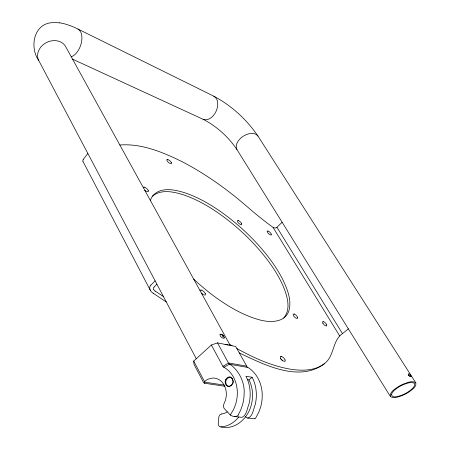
<?xml version="1.0" encoding="UTF-8"?>
<svg xmlns="http://www.w3.org/2000/svg" width="450" height="450" viewBox="0 0 450 450"><rect width="100%" height="100%" fill="white"/><g stroke="black" fill="none" stroke-linecap="round" stroke-linejoin="round"><path stroke-width="0.67" d="M224.134 338.147A0.9 0.844 -1.9 0 0 224.139 337.444L224.156 337.303A2.317 2.166 -1.7 0 0 224.145 336.971C223.965 335.109 221.439 333.743 220.067 334.581M224.139 337.438L224.139 337.478A2.109 1.969 -1.7 0 1 223.858 338.231C222.621 338.406 219.206 336.397 220.213 334.367M83.149 159.784L82.957 160.296A1.811 1.744 38.3 0 0 82.913 161.443M238.174 415.024L240.643 410.186L242.522 404.859A51.643 47.329 1.9 0 0 244.136 393.548C244.98 381.921 238.23 369.259 228.954 363.656C227.869 362.548 224.713 365.788 222.874 366.261L211.382 345.004L217.502 342.883L235.704 346.5L247.162 366.958A3.021 2.796 -4.6 0 0 247.281 367.071C257.361 372.864 262.468 384.784 262.215 396.118A49.59 45.405 -0.2 0 1 260.606 407.171L258.739 412.374L255.673 417.988A5.288 4.804 -3.8 0 1 255.42 418.281L255.122 418.562A0.765 0.692 -4.1 0 1 254.79 418.759M238.236 415.063A3.364 3.06 -2.3 0 1 236.031 416.374L235.884 416.43A5.541 5.046 -2.3 0 1 234.163 416.464L233.961 416.447A7.577 6.902 -2.3 0 1 231.199 415.496L230.293 415.012L233.769 409.129L235.693 404.077A45.461 41.664 2 0 0 237.319 393.311C237.459 383.197 233.083 372.229 223.841 367.245A2.16 1.997 -1.7 0 1 223.554 367.065M87.851 153.484L83.767 158.681A7.734 7.447 37.5 0 0 83.143 159.778M283.702 318.105C291.364 309.037 287.213 295.965 283.213 286.2C276.024 269.899 264.921 255.639 252.804 242.713A223.65 204.041 12.7 0 0 234.242 225.231C219.223 212.771 202.725 201.583 184.213 195.058C174.218 191.886 161.466 188.769 152.533 196.121M238.809 416.993C234.467 422.471 227.987 426.583 220.877 426.904A2.076 1.879 -0.8 0 1 220.551 426.898L219.049 426.156L218.171 424.339L218.863 417.099A5.074 4.607 -1.2 0 1 219.049 416.256L219.982 414.743L221.58 413.949M150.958 285.097L155.109 280.811M154.102 287.032L156.887 284.175M348.368 328.826L342.456 333.641C333.343 339.722 334.187 352.614 327.623 360.562A23.507 21.713 -11.8 0 1 324.45 363.623C299.199 382.95 263.762 364.483 239.243 352.901M143.235 187.239L144.371 187.127M282.144 222.244L276.93 227.278L342.478 333.619M224.685 386.184L224.246 386.151A5.597 5.152 -1.6 0 1 224.049 386.123L204.278 383.203L203.541 382.433A8.617 7.937 -0.1 0 1 203.271 381.96L193.956 364.224L193.714 361.074L211.382 345.004M224.145 385.076L204.576 382.157C205.504 379.53 209.762 378.568 212.338 378.101A10.378 9.534 -0.3 0 1 216.658 378.568C222.969 380.582 226.294 387.489 226.311 393.767A25.954 23.777 1.1 0 1 225.433 400.252L223.639 404.674A5.175 4.719 -1.7 0 0 223.403 406.536L224.128 408.431L230.293 415.012M245.604 416.706L246.06 417.189A2.531 2.301 -3.5 0 0 247.612 417.999A2.25 2.042 -3.5 0 0 248.394 417.949C253.058 415.749 253.356 408.881 255.201 404.685A50.377 46.142 0.5 0 0 256.314 396.709C256.59 390.021 255.291 383.209 252.129 377.274L249.002 379.912L247.528 379.676M324.45 363.623C315.231 370.749 302.76 370.924 291.713 369.399C272.205 366.317 253.974 358.009 236.818 348.519M223.841 367.245L229.534 364.174M71.269 56.812C74.925 55.485 77.422 52.155 79.172 48.831A26.927 25.464 61.4 0 0 81.146 43.627C82.311 38.829 82.783 32.046 77.996 29.059A82.823 78.654 50.1 0 0 70.909 25.92L65.953 24.244A47.424 45.045 56.3 0 0 59.479 22.809M119.835 144.99C141.564 143.359 162.439 152.055 181.564 161.409C205.464 173.728 227.436 189.518 247.703 207.129C255.847 214.234 264.274 221.018 273.021 227.374L339.705 335.97M410.884 376.83C407.036 375.998 407.981 370.969 410.867 375.806M204.278 383.203L204.587 382.579A4.292 3.949 1.1 0 0 204.581 382.281M220.877 426.904C235.153 430.481 248.023 418.174 251.229 405.079A44.032 40.326 0.2 0 0 252.529 396.968C252.799 391.095 251.679 385.116 248.923 379.901M234.186 416.475L241.425 417.291A2.244 2.036 -2.9 0 0 242.201 417.251C246.887 415.018 247.168 408.111 249.019 403.881A51.081 46.8 1.2 0 0 250.144 395.843C250.414 389.104 249.114 382.247 245.947 376.262L252.129 377.274M247.618 417.983L254.644 418.77M221.377 334.339L221.439 334.344A1.238 1.153 -1.5 0 0 220.179 334.282M59.479 22.821L53.325 22.545A27.889 26.432 59.3 0 0 51.705 22.691C33.418 24.148 29.514 47.644 38.756 60.542L196.279 358.746M229.669 364.258L247.815 367.447M217.502 342.883L228.426 362.942L246.578 366.154M167.704 159.412L166.703 159.756L167.552 161.46A8.078 7.971 26.5 0 0 169.751 163.294L171.399 163.682L171.444 162.602M267.986 230.963L267.126 231.289L267.671 232.616A7.65 7.363 -16.9 0 0 269.865 234.658L271.238 235.035L271.333 234.073M238.275 220.494L237.285 220.759L237.915 222.317A7.718 7.481 -11.5 0 0 240.143 224.314L241.622 224.685L241.723 223.667M201.538 290.104L200.329 290.059A0.686 0.652 1.4 0 0 200.143 290.183A0.737 0.703 1.4 0 0 199.969 290.486M323.539 321.643L322.498 321.823L322.909 323.331M294.289 314.004L293.091 314.184L293.563 315.861A7.729 7.228 -12.9 0 0 295.791 318.049L297.411 318.488L297.591 317.301M281.717 356.484L280.558 356.366A0.624 0.579 -8.3 0 0 280.254 356.608L280.682 358.633M72.562 59.164L203.096 119.295C207.613 121.157 212.214 117.568 214.594 113.94A18.878 18.703 84.9 0 0 216.973 108.945C218.329 104.687 218.239 98.646 213.829 96.21L77.996 29.059M203.096 119.295C216.669 126.264 228.42 136.924 236.953 149.552L390.33 396.416C393.345 399.054 397.941 396.883 401.265 395.916A37.153 33.671 -17.7 0 0 409.258 391.781C411.93 389.638 416.79 386.944 415.845 382.922L257.968 136.069C246.752 119.548 231.48 105.581 213.829 96.21M222.834 336.201L223.425 336.291L223.391 335.79A1.896 1.772 -1.7 0 0 222.733 335.132L222.148 335.031L222.182 335.537A1.896 1.772 -2 0 0 222.84 336.195M232.059 345.78L229.612 344.323M153.157 293.231L166.286 301.973M155.211 291.133L163.401 296.511M201.454 293.186L201.786 293.479A7.909 7.487 2.1 0 1 202.629 294.396M408.442 374.934L408.887 375.553M408.87 375.368L409.393 376.031M415.845 382.922C412.239 380.098 407.07 382.838 403.301 384.103A37.35 33.188 -16.8 0 0 397.766 387.028C394.796 389.295 389.503 392.046 390.33 396.416M257.968 136.069C255.161 132.204 249.469 133.144 245.7 134.893A19.367 19.041 -32.9 0 0 241.149 137.807C237.938 140.535 234.675 145.311 236.953 149.552M82.969 161.432L150.441 290.509M230.214 345.409L65.604 46.53C62.398 40.77 54.652 39.431 48.836 41.574A20.346 19.311 57.7 0 0 43.943 44.139C38.919 47.644 35.707 54.771 38.756 60.542M193.714 361.074L204.536 381.651M148.309 190.417L148.258 191.756L146.413 191.402A8.145 7.948 23.5 0 1 144.737 190.198M205.29 293.524L205.414 294.789A0.675 0.641 0.6 0 1 205.116 295.082L202.894 294.57A7.678 7.296 0.2 0 1 201.741 293.698M326.762 324.883L326.593 325.991L325.091 325.558A7.74 7.189 -15.6 0 1 322.926 323.319M285.126 359.944L285.165 361.147A0.624 0.579 -8.6 0 1 284.873 361.401L282.915 360.889A7.853 7.256 -9.2 0 1 280.693 358.627M223.296 366.84A2.812 2.604 -1.8 0 1 222.879 366.261M150.334 290.284A4.911 4.652 9.3 0 1 150.874 285.024M153.804 289.654A2.509 2.379 9.1 0 1 154.046 286.988M155.222 291.116A3.971 3.763 8.9 0 1 153.838 289.766M193.708 279.096A249.514 237.049 -48.2 0 0 213.812 296.01C227.256 305.876 241.808 314.685 257.906 319.399C268.144 322.582 284.147 323.567 288.731 311.361C292.129 300.274 287.213 288.754 282.426 278.859C275.175 264.887 265.354 252.399 254.599 240.969A225.461 205.74 12.6 0 0 236.008 223.453C220.905 210.904 204.311 199.614 185.676 193.056C175.494 189.816 161.916 186.559 153.377 195.075A15.553 15.143 14.7 0 0 150.401 200.464M201.516 290.154A6.649 6.3 1.6 0 1 205.206 293.558M153.174 293.203A8.218 7.791 8.9 0 1 150.412 290.526M276.969 227.323A2.993 2.88 -17.6 0 1 273.111 227.273M410.788 375.874A1.952 1.755 -18.3 0 1 411.221 376.762M280.98 359.077A8.207 7.571 -7.5 0 1 282.313 360.461M227.295 411.823A12.347 11.278 -0.9 0 1 221.586 413.989M225.09 344.413A11.222 10.423 -1.8 0 1 228.319 345.015M167.681 159.48A6.463 6.356 25.2 0 1 171.349 162.647M267.964 231.019A6.182 5.946 -14.2 0 1 271.226 234.118M238.247 220.562A6.289 6.092 -8.4 0 1 241.627 223.706M144.349 187.189A6.666 6.48 23.1 0 1 148.219 190.463M294.261 314.061A6.525 6.092 -11.4 0 1 297.506 317.334M281.689 356.529A6.744 6.227 -7.9 0 1 285.041 359.978M323.516 321.688A6.474 6.008 -14.2 0 1 326.661 324.923M391.376 394.656C392.473 398.835 398.632 396.124 401.445 395.308A33.199 30.054 -17.6 0 0 409.146 391.241C411.429 389.407 414.877 387.315 414.748 384.013A2.126 1.907 -18.1 0 0 413.803 382.967C409.984 381.668 405.883 383.687 402.373 385.088A34.031 30.262 -16.9 0 0 399.442 386.618C396.315 388.648 392.451 390.831 391.376 394.656M232.808 383.141L231.418 385.296L229.343 386.229A2.886 2.655 -2 0 1 227.194 385.515L226.772 385.104A4.236 3.893 -2.1 0 1 226.333 384.452L225.816 382.708A6.362 5.85 -2.4 0 1 226.328 379.834L227.638 378.152L229.461 377.37A2.734 2.514 -2.1 0 1 230.867 377.567L232.521 379.074L233.089 381.116A6.435 5.923 -1.8 0 1 232.808 383.141M225.686 379.631L225.495 380.087A7.099 6.525 -2.4 0 0 225.118 382.061L225.917 385.009L227.796 386.483A2.987 2.745 -2 0 0 229.011 386.623L231.232 385.667L232.768 383.423A7.099 6.531 -1.7 0 0 233.151 381.437L232.341 378.467L230.445 377.004A2.993 2.756 -2.1 0 0 229.224 376.875L227.329 377.601L225.686 379.631"/></g></svg>
